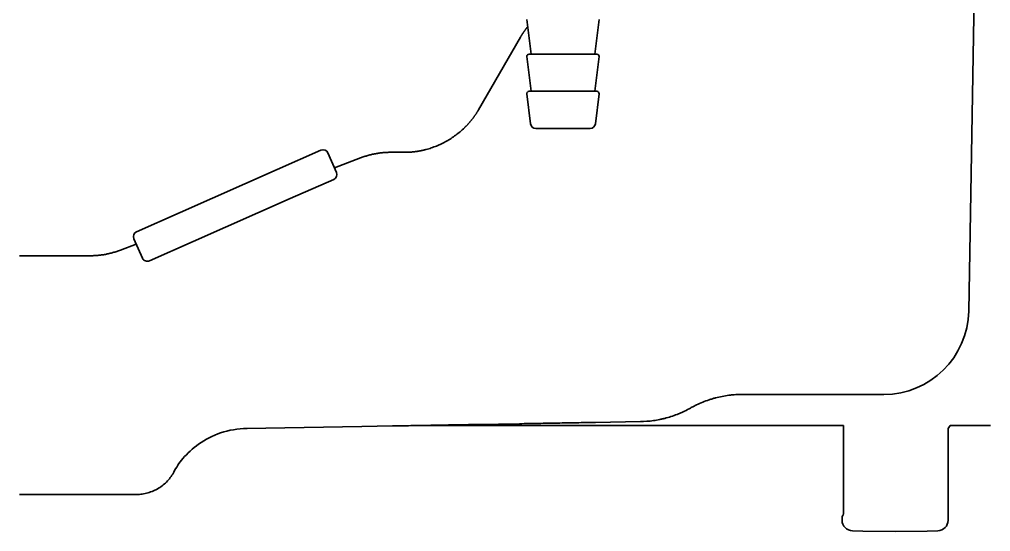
# Model space of a CAD drawing. Extents: x 5809 to 10669, y -850 to 3566.
# Drawn here: x 6519.1 to 6610.7, y 1270.8 to 1319.1 of the extents above; entities that cross this region are included whole.
import ezdxf

# ---------------------------------------------------------------- set-up
doc = ezdxf.new("R2010")
doc.units = 0
doc.header["$LTSCALE"] = 5
doc.layers.add('1', color=7, linetype='CONTINUOUS', true_color=0xffffff)

msp = doc.modelspace()

# ---------------------------------------------------------------- linework, layer by layer
at = {"layer": '1', "color": 7, "linetype": 'Continuous', "lineweight": 35}
for p, q in [((6609.173, 1323.826), (6608.611, 1291.613)), ((6566.974, 1319.102), (6567.373, 1315.826)), ((6573.373, 1315.826), (6573.771, 1319.102)), ((6562.409, 1310.576), (6566.363, 1317.426)), ((6566.974, 1315.602), (6567.373, 1312.326)), ((6567.173, 1315.826), (6573.573, 1315.826)), ((6573.373, 1312.326), (6573.771, 1315.602)), ((6566.974, 1312.102), (6567.319, 1309.266)), ((6567.173, 1312.326), (6573.573, 1312.326)), ((6573.426, 1309.266), (6573.771, 1312.102)), ((6567.816, 1308.826), (6570.373, 1308.826)), ((6570.373, 1308.826), (6572.93, 1308.826)), ((6547.562, 1306.772), (6543.446, 1304.953)), ((6548.221, 1306.517), (6549.029, 1304.687)), ((6554.156, 1306.576), (6555.48, 1306.576)), ((6548.844, 1305.106), (6551.289, 1306.045)), ((6534.299, 1300.91), (6543.446, 1304.953)), ((6548.774, 1304.028), (6544.658, 1302.209)), ((6544.658, 1302.209), (6535.512, 1298.166)), ((6530.183, 1299.091), (6534.299, 1300.91)), ((6528.657, 1297.357), (6530.15, 1297.93)), ((6530.736, 1296.602), (6529.928, 1298.432)), ((6531.396, 1296.347), (6535.512, 1298.166)), ((6519.144, 1296.826), (6525.791, 1296.826)), ((6586.028, 1283.676), (6586.086, 1283.683)), ((6593.101, 1283.752), (6587.294, 1283.752)), ((6595.033, 1283.752), (6593.101, 1283.752)), ((6595.033, 1283.752), (6598.187, 1283.752)), ((6598.188, 1283.752), (6598.187, 1283.752)), ((6598.188, 1283.752), (6598.87, 1283.752)), ((6600.546, 1283.752), (6598.87, 1283.752)), ((6600.612, 1283.752), (6600.546, 1283.752)), ((6551.402, 1280.731), (6540.547, 1280.541)), ((6554.295, 1280.781), (6551.402, 1280.731)), ((6555.62, 1280.804), (6554.295, 1280.781)), ((6555.62, 1280.804), (6554.295, 1280.781)), ((6556.875, 1280.826), (6586.669, 1280.826)), ((6566.261, 1280.991), (6562.307, 1280.921)), ((6577.664, 1281.19), (6573.431, 1281.116)), ((6586.673, 1280.826), (6586.673, 1280.825)), ((6589.152, 1280.826), (6596.824, 1280.826)), ((6596.824, 1280.826), (6596.824, 1272.67)), ((6606.878, 1280.826), (6610.673, 1280.826)), ((6606.673, 1280.422), (6606.673, 1271.896)), ((6525.777, 1274.326), (6519.144, 1274.326)), ((6525.777, 1274.326), (6528.631, 1274.326)), ((6529.18, 1274.326), (6528.631, 1274.326)), ((6530.173, 1274.326), (6529.18, 1274.326)), ((6530.173, 1274.326), (6530.174, 1274.326)), ((6596.673, 1271.896), (6596.673, 1272.165)), ((6598.638, 1270.879), (6597.655, 1270.896)), ((6601.673, 1270.826), (6598.638, 1270.879)), ((6604.708, 1270.879), (6601.673, 1270.826)), ((6605.69, 1270.896), (6604.708, 1270.879))]:
    msp.add_line(p, q, dxfattribs=at)
for centre, radius, start, end in [((6567.173, 1315.626), 0.2, 90, 186.93646), ((6573.573, 1315.626), 0.2, 353.06354, 90), ((6567.173, 1312.126), 0.2, 90, 186.93646), ((6573.573, 1312.126), 0.2, 353.06354, 90), ((6567.816, 1309.326), 0.5, 186.93646, 270), ((6572.93, 1309.326), 0.5, 270, 353.06354), ((6547.764, 1306.314), 0.5, 23.84372, 113.84372), ((6548.572, 1304.485), 0.5, 293.84372, 23.84372), ((6530.385, 1298.634), 0.5, 113.84372, 203.84372), ((6531.194, 1296.805), 0.5, 203.84372, 293.84372), ((6600.612, 1291.752), 8, 270, 359), ((6607.173, 1280.422), 0.5, 126.08482, 180), ((6596.926, 1272.165), 0.253, 138.18199, 180), ((6597.673, 1271.896), 1, 180, 269), ((6605.673, 1271.896), 1, 271, 0)]:
    msp.add_arc(centre, radius, start, end, dxfattribs=at)
for points, knots in [([(6566.364, 1317.426), (6566.371, 1317.438), (6566.385, 1317.462), (6566.406, 1317.499), (6566.428, 1317.535), (6566.45, 1317.571), (6566.471, 1317.607), (6566.494, 1317.642), (6566.516, 1317.678), (6566.538, 1317.713), (6566.561, 1317.748), (6566.584, 1317.783), (6566.606, 1317.818), (6566.63, 1317.852), (6566.653, 1317.887), (6566.676, 1317.921), (6566.7, 1317.955), (6566.723, 1317.989), (6566.747, 1318.023), (6566.771, 1318.056), (6566.795, 1318.09), (6566.82, 1318.123), (6566.844, 1318.156), (6566.869, 1318.189), (6566.893, 1318.221), (6566.918, 1318.254), (6566.943, 1318.286), (6566.968, 1318.318), (6566.991, 1318.347), (6567.005, 1318.365), (6567.011, 1318.372)], [0, 0, 0, 0, 0.036825, 0.073595, 0.110311, 0.146972, 0.183579, 0.220132, 0.256633, 0.29308, 0.329474, 0.365817, 0.402107, 0.438346, 0.474533, 0.510668, 0.546753, 0.582787, 0.618771, 0.654704, 0.690588, 0.726421, 0.762205, 0.797939, 0.833623, 0.869259, 0.904845, 0.940383, 0.975872, 1, 1, 1, 1]), ([(6555.48, 1306.576), (6555.495, 1306.576), (6555.524, 1306.576), (6555.567, 1306.576), (6555.61, 1306.577), (6555.653, 1306.577), (6555.696, 1306.579), (6555.74, 1306.58), (6555.783, 1306.582), (6555.826, 1306.584), (6555.87, 1306.586), (6555.913, 1306.588), (6555.956, 1306.591), (6556, 1306.594), (6556.043, 1306.597), (6556.087, 1306.6), (6556.13, 1306.604), (6556.173, 1306.608), (6556.217, 1306.612), (6556.26, 1306.616), (6556.304, 1306.621), (6556.347, 1306.626), (6556.391, 1306.631), (6556.434, 1306.637), (6556.478, 1306.642), (6556.521, 1306.648), (6556.565, 1306.654), (6556.608, 1306.661), (6556.652, 1306.667), (6556.695, 1306.674), (6556.739, 1306.682), (6556.782, 1306.689), (6556.826, 1306.697), (6556.869, 1306.705), (6556.913, 1306.713), (6556.956, 1306.721), (6557, 1306.73), (6557.043, 1306.739), (6557.086, 1306.748), (6557.13, 1306.758), (6557.173, 1306.767), (6557.217, 1306.777), (6557.26, 1306.787), (6557.303, 1306.798), (6557.346, 1306.809), (6557.39, 1306.82), (6557.433, 1306.831), (6557.626, 1306.882), (6557.968, 1306.986), (6558.452, 1307.166), (6558.93, 1307.378), (6559.393, 1307.62), (6559.84, 1307.89), (6560.27, 1308.189), (6560.687, 1308.519), (6560.971, 1308.776), (6561.138, 1308.939), (6561.195, 1308.996), (6561.252, 1309.053), (6561.308, 1309.112), (6561.364, 1309.171), (6561.419, 1309.23), (6561.474, 1309.291), (6561.528, 1309.352), (6561.582, 1309.414), (6561.636, 1309.477), (6561.688, 1309.54), (6561.741, 1309.604), (6561.792, 1309.669), (6561.844, 1309.734), (6561.894, 1309.8), (6561.944, 1309.867), (6561.994, 1309.935), (6562.042, 1310.003), (6562.09, 1310.072), (6562.138, 1310.142), (6562.185, 1310.213), (6562.231, 1310.284), (6562.277, 1310.356), (6562.321, 1310.429), (6562.365, 1310.502), (6562.394, 1310.551), (6562.409, 1310.576)], [0, 0, 0, 0, 0.005159, 0.010321, 0.015487, 0.020656, 0.025829, 0.031005, 0.036185, 0.041369, 0.046557, 0.051749, 0.056944, 0.062143, 0.067347, 0.072554, 0.077765, 0.08298, 0.088199, 0.093423, 0.09865, 0.103882, 0.109118, 0.114358, 0.119602, 0.124851, 0.130103, 0.135361, 0.140622, 0.145888, 0.151158, 0.156433, 0.161712, 0.166996, 0.172284, 0.177577, 0.182874, 0.188176, 0.193482, 0.198793, 0.204108, 0.209428, 0.214753, 0.220082, 0.225416, 0.230755, 0.236098, 0.241446, 0.302414, 0.36414, 0.426616, 0.489829, 0.551404, 0.613953, 0.677452, 0.741888, 0.751493, 0.761122, 0.770777, 0.780457, 0.790162, 0.799893, 0.809649, 0.81943, 0.829237, 0.839069, 0.848927, 0.85881, 0.86872, 0.878655, 0.888617, 0.898605, 0.90862, 0.918661, 0.92873, 0.938826, 0.94895, 0.959102, 0.969283, 0.979492, 0.989731, 1, 1, 1, 1]), ([(6587.294, 1283.756), (6587.08, 1283.756), (6586.867, 1283.749), (6586.547, 1283.729), (6586.44, 1283.72), (6586.227, 1283.7), (6586.121, 1283.688), (6585.592, 1283.619), (6585.173, 1283.538), (6584.657, 1283.403), (6584.554, 1283.374), (6584.401, 1283.329), (6584.35, 1283.313), (6584.248, 1283.281), (6583.993, 1283.199), (6583.543, 1283.033), (6583.153, 1282.861), (6582.864, 1282.722), (6582.768, 1282.674), (6582.578, 1282.575), (6582.484, 1282.524), (6582.391, 1282.472)], [0, 0, 0, 0, 0.125, 0.125, 0.1875, 0.1875, 0.25, 0.25, 0.5, 0.5, 0.5625, 0.5625, 0.59375, 0.59375, 0.625, 0.75, 0.875, 0.875, 0.9375, 0.9375, 1, 1, 1, 1]), ([(6582.391, 1282.472), (6582.211, 1282.371), (6582.028, 1282.275), (6581.748, 1282.14), (6581.655, 1282.097), (6581.466, 1282.012), (6581.371, 1281.972), (6580.894, 1281.777), (6580.505, 1281.645), (6580.008, 1281.51), (6579.908, 1281.485), (6579.707, 1281.437), (6579.606, 1281.414), (6579.302, 1281.352), (6579.099, 1281.317), (6578.488, 1281.23), (6578.078, 1281.197), (6577.664, 1281.19)], [0, 0, 0, 0, 0.125, 0.125, 0.1875, 0.1875, 0.25, 0.25, 0.5, 0.5, 0.5625, 0.5625, 0.625, 0.625, 0.75, 0.75, 1, 1, 1, 1]), ([(6533.685, 1276.411), (6533.91, 1276.861), (6534.524, 1277.774), (6536.025, 1279.193), (6538.129, 1280.263), (6539.725, 1280.531), (6540.603, 1280.549)], [0, 0, 0, 0, 0.20945, 0.446991, 0.713699, 1, 1, 1, 1]), ([(6562.307, 1280.921), (6562.167, 1280.919), (6562.028, 1280.916), (6561.749, 1280.911), (6561.61, 1280.909), (6561.192, 1280.902), (6560.914, 1280.897), (6560.078, 1280.882), (6559.521, 1280.872), (6558.406, 1280.853), (6557.849, 1280.843), (6556.735, 1280.824), (6556.177, 1280.814), (6555.62, 1280.804)], [0, 0, 0, 0, 0.0625, 0.0625, 0.125, 0.125, 0.25, 0.25, 0.5, 0.5, 0.75, 0.75, 1, 1, 1, 1]), ([(6573.431, 1281.116), (6572.834, 1281.106), (6572.236, 1281.095), (6571.041, 1281.074), (6570.444, 1281.064), (6569.249, 1281.043), (6568.651, 1281.033), (6567.755, 1281.017), (6567.456, 1281.012), (6566.859, 1281.001), (6566.56, 1280.996), (6566.261, 1280.991)], [0, 0, 0, 0, 0.25, 0.25, 0.5, 0.5, 0.75, 0.75, 0.875, 0.875, 1, 1, 1, 1]), ([(6586.673, 1280.826), (6586.673, 1280.826), (6586.673, 1280.826), (6586.673, 1280.826), (6586.674, 1280.826), (6586.675, 1280.826), (6586.676, 1280.826), (6586.677, 1280.826), (6586.679, 1280.826), (6586.68, 1280.826), (6586.682, 1280.826), (6586.684, 1280.826), (6586.687, 1280.826), (6586.69, 1280.826), (6586.692, 1280.826), (6586.696, 1280.826), (6586.699, 1280.826), (6586.702, 1280.826), (6586.706, 1280.826), (6586.71, 1280.826), (6586.715, 1280.826), (6586.719, 1280.826), (6586.724, 1280.826), (6586.729, 1280.826), (6586.734, 1280.826), (6586.739, 1280.826), (6586.745, 1280.826), (6586.751, 1280.826), (6586.757, 1280.826), (6586.763, 1280.826), (6586.77, 1280.826), (6586.777, 1280.826), (6586.784, 1280.826), (6586.791, 1280.826), (6586.799, 1280.826), (6586.806, 1280.826), (6586.814, 1280.826), (6586.822, 1280.826), (6586.831, 1280.826), (6586.84, 1280.826), (6586.848, 1280.826), (6586.858, 1280.826), (6586.867, 1280.826), (6586.876, 1280.826), (6586.886, 1280.826), (6586.896, 1280.826), (6586.907, 1280.826), (6586.917, 1280.826), (6586.928, 1280.826), (6586.939, 1280.826), (6586.95, 1280.826), (6586.961, 1280.826), (6586.973, 1280.826), (6586.985, 1280.826), (6586.997, 1280.826), (6587.009, 1280.826), (6587.022, 1280.826), (6587.035, 1280.826), (6587.048, 1280.826), (6587.061, 1280.826), (6587.075, 1280.826), (6587.088, 1280.826), (6587.102, 1280.826), (6587.116, 1280.826), (6587.131, 1280.826), (6587.145, 1280.826), (6587.16, 1280.826), (6587.175, 1280.826), (6587.191, 1280.826), (6587.206, 1280.826), (6587.222, 1280.826), (6587.238, 1280.825), (6587.254, 1280.825), (6587.271, 1280.825), (6587.288, 1280.825), (6587.305, 1280.825), (6587.341, 1280.825), (6587.4, 1280.825), (6587.484, 1280.825), (6587.574, 1280.825), (6587.671, 1280.825), (6587.773, 1280.825), (6587.882, 1280.826), (6587.998, 1280.826), (6588.108, 1280.826), (6588.211, 1280.826), (6588.307, 1280.826), (6588.405, 1280.826), (6588.506, 1280.826), (6588.578, 1280.826), (6588.621, 1280.826), (6588.633, 1280.826), (6588.648, 1280.826), (6588.666, 1280.826), (6588.687, 1280.826), (6588.71, 1280.826), (6588.737, 1280.826), (6588.766, 1280.826), (6588.798, 1280.826), (6588.832, 1280.826), (6588.87, 1280.826), (6588.91, 1280.826), (6588.953, 1280.826), (6588.999, 1280.826), (6589.047, 1280.826), (6589.099, 1280.826), (6589.134, 1280.826), (6589.152, 1280.826)], [0, 0, 0, 0, 0.004806, 0.011048, 0.017292, 0.023539, 0.029788, 0.03604, 0.042294, 0.048552, 0.054813, 0.061077, 0.067344, 0.073615, 0.079889, 0.086167, 0.092448, 0.098733, 0.105023, 0.111316, 0.117613, 0.123914, 0.13022, 0.13653, 0.142844, 0.149163, 0.155487, 0.161815, 0.168148, 0.174485, 0.180828, 0.187176, 0.193528, 0.199886, 0.206249, 0.212617, 0.218991, 0.22537, 0.231755, 0.238145, 0.244541, 0.250943, 0.257351, 0.263764, 0.270183, 0.276609, 0.283041, 0.289479, 0.295923, 0.302373, 0.30883, 0.315294, 0.321764, 0.328241, 0.334725, 0.341216, 0.347713, 0.354218, 0.36073, 0.367249, 0.373776, 0.38031, 0.386852, 0.393402, 0.399959, 0.406524, 0.413098, 0.419679, 0.426269, 0.432868, 0.439475, 0.44609, 0.452715, 0.459348, 0.465991, 0.472643, 0.479305, 0.508515, 0.538502, 0.569253, 0.60076, 0.633012, 0.666001, 0.69972, 0.734169, 0.75985, 0.785792, 0.812005, 0.838501, 0.865298, 0.867758, 0.870923, 0.87479, 0.879356, 0.884616, 0.890567, 0.897203, 0.904519, 0.912509, 0.921168, 0.93049, 0.940467, 0.951095, 0.962367, 0.974278, 0.986824, 1, 1, 1, 1]), ([(6533.726, 1276.487), (6533.642, 1276.325), (6533.547, 1276.169), (6533.337, 1275.871), (6533.222, 1275.729), (6532.973, 1275.463), (6532.84, 1275.338), (6532.557, 1275.108), (6532.408, 1275.003), (6532.096, 1274.814), (6531.934, 1274.73), (6531.6, 1274.585), (6531.428, 1274.523), (6531.077, 1274.425), (6530.898, 1274.388), (6530.537, 1274.339), (6530.355, 1274.326), (6530.173, 1274.326)], [0, 0, 0, 0, 0.125, 0.125, 0.25, 0.25, 0.375, 0.375, 0.5, 0.5, 0.625, 0.625, 0.75, 0.75, 0.875, 0.875, 1, 1, 1, 1]), ([(6596.823, 1272.67), (6596.823, 1272.658), (6596.825, 1272.609), (6596.813, 1272.52), (6596.79, 1272.418), (6596.765, 1272.353), (6596.754, 1272.33), (6596.752, 1272.327), (6596.752, 1272.327)], [0, 0, 0, 0, 0.068325, 0.282584, 0.519574, 0.800413, 0.948562, 1, 1, 1, 1])]:
    msp.add_open_spline(points, degree=3, knots=knots, dxfattribs=at)
for points in [[(6551.289, 1306.045), (6552.673, 1306.576), (6554.156, 1306.576)], [(6525.791, 1296.826), (6527.273, 1296.826), (6528.657, 1297.357)]]:
    msp.add_open_spline(points, degree=2, dxfattribs=at)

doc.saveas('drawing.dxf')
